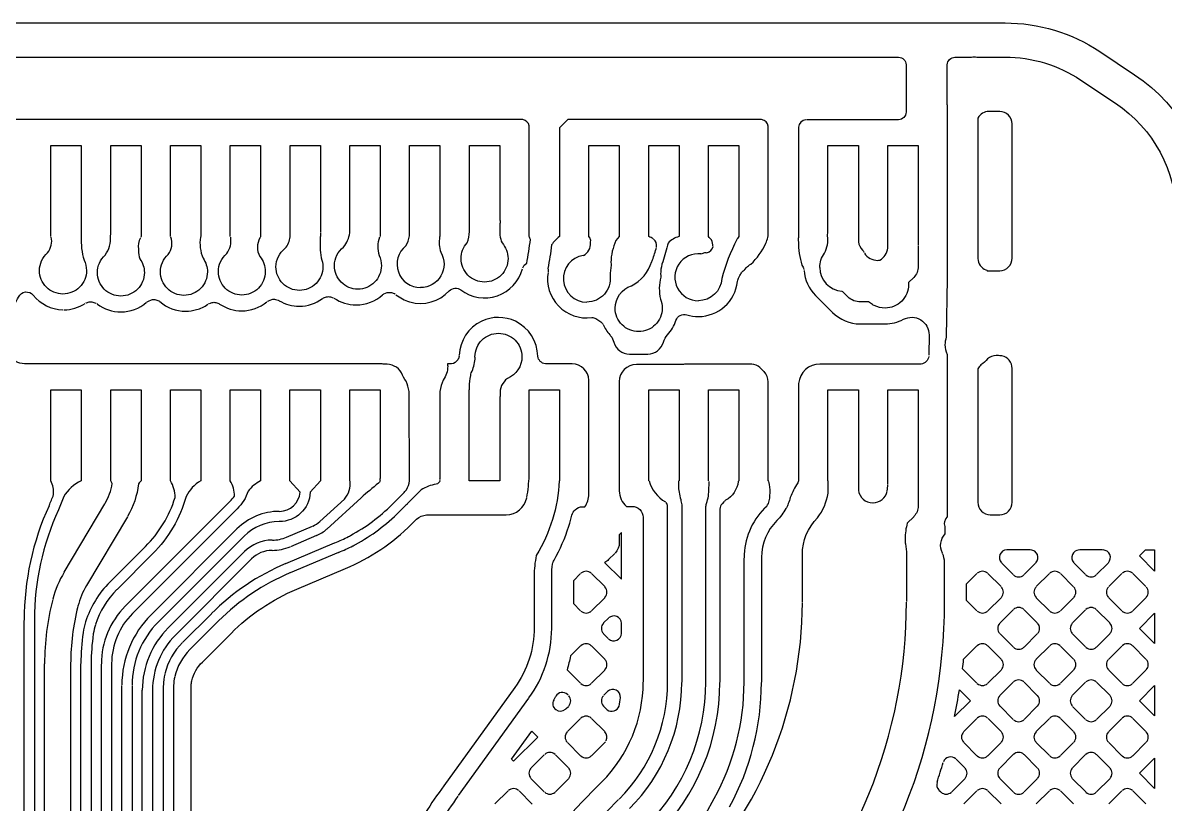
# Model space of a CAD drawing. Extents: x -344 to 154, y 670 to 1023.
# Drawn here: x -244.24 to -237.55, y 966 to 970.57 of the extents above; entities that cross this region are included whole.
import ezdxf

# ---------------------------------------------------------------- set-up
doc = ezdxf.new("R2010")
doc.units = 0
doc.layers.add('gbr-dxf_layer0', color=7, linetype='Continuous')
doc.layers.add('gbr-outline-dxf_layer1', color=2, linetype='Continuous')

msp = doc.modelspace()

# ---------------------------------------------------------------- linework, layer by layer
at = {"layer": 'gbr-dxf_layer0'}
for p, q in [((-239.6927, 969.958), (-239.6927, 969.8528)), ((-241.2707, 969.3199), (-241.2707, 969.8528)), ((-241.0926, 969.8528), (-241.0926, 969.3199)), ((-239.6926, 969.8528), (-239.6926, 969.3199)), ((-238.8208, 969.3199), (-238.8208, 969.8528)), ((-238.6428, 969.8528), (-238.6428, 969.3199)), ((-243.5426, 969.3199), (-243.5442, 969.318)), ((-242.4927, 969.3436), (-242.4927, 969.3204)), ((-240.5707, 969.3198), (-240.5707, 969.3201)), ((-238.993, 969.3198), (-238.993, 969.2712)), ((-238.8207, 969.0767), (-238.8207, 969.3199)), ((-238.6429, 969.3199), (-238.6429, 969.1908)), ((-238.4423, 967.7656), (-238.4423, 968.5476)), ((-241.6208, 967.8898), (-241.6208, 968.4227)), ((-241.6206, 968.4227), (-241.6206, 968.4371)), ((-240.9207, 967.8898), (-240.9207, 968.4227)), ((-240.7428, 968.4692), (-240.7428, 968.4227)), ((-240.7426, 968.4227), (-240.7426, 967.8898)), ((-239.8707, 967.8901), (-239.8707, 968.4227)), ((-239.8705, 968.4227), (-239.8705, 968.4672)), ((-239.6926, 968.4227), (-239.6926, 967.8904)), ((-238.8209, 967.8898), (-238.8209, 968.4227)), ((-238.6428, 968.4227), (-238.6428, 967.8898)), ((-239.8677, 967.8872), (-239.8707, 967.8899)), ((-239.1707, 967.8702), (-239.1707, 967.8898)), ((-238.643, 967.8898), (-238.643, 967.7666)), ((-243.9927, 967.3549), (-243.7545, 967.7555)), ((-243.6357, 967.1546), (-243.0225, 967.7678)), ((-240.1277, 967.7677), (-240.1401, 967.7554)), ((-242.9802, 967.7254), (-243.5933, 967.1122)), ((-240.4599, 966.7122), (-240.4599, 967.7354)), ((-240.3769, 967.7374), (-240.3769, 966.7108)), ((-240.1534, 967.7235), (-240.1534, 966.7105)), ((-243.6229, 967.6787), (-243.8617, 967.277)), ((-242.6909, 967.5593), (-242.5383, 967.624)), ((-243.4843, 967.1049), (-242.9813, 967.6078)), ((-242.939, 967.5654), (-243.4419, 967.0625)), ((-242.515, 967.5688), (-242.6684, 967.5038)), ((-240.7298, 967.3129), (-240.7298, 967.5862)), ((-243.7259, 967.2961), (-243.5176, 967.5043)), ((-242.6947, 967.4052), (-242.4094, 967.5256)), ((-238.3374, 967.4852), (-238.4713, 967.4852)), ((-237.9133, 967.4852), (-238.0468, 967.4852)), ((-243.4752, 967.4619), (-243.6835, 967.2537)), ((-243.3839, 967.0284), (-242.9377, 967.4746)), ((-242.3874, 967.4698), (-242.67, 967.3505)), ((-240.012, 966.7125), (-240.012, 967.4362)), ((-239.9104, 967.4385), (-239.9104, 966.7103)), ((-237.6084, 967.3607), (-237.6971, 967.4494)), ((-240.8286, 967.4116), (-240.7298, 967.3129)), ((-238.5032, 967.407), (-238.4365, 967.3404)), ((-238.3719, 967.3404), (-238.3052, 967.4071)), ((-238.079, 967.4071), (-238.0121, 967.3402)), ((-237.9477, 967.3403), (-237.881, 967.407)), ((-240.8282, 967.2697), (-240.905, 967.3465)), ((-238.5073, 967.2696), (-238.5842, 967.3465)), ((-238.2245, 967.3463), (-238.3011, 967.2696)), ((-238.083, 967.2695), (-238.1596, 967.3462)), ((-237.8002, 967.3463), (-237.8769, 967.2697)), ((-237.659, 967.2698), (-237.7355, 967.3463)), ((-241.0113, 967.1701), (-240.9696, 967.1284)), ((-240.9049, 967.1284), (-240.8282, 967.2051)), ((-238.7115, 967.1912), (-238.6486, 967.1283)), ((-238.584, 967.1283), (-238.5073, 967.205)), ((-238.3011, 967.205), (-238.2245, 967.1284)), ((-238.1598, 967.1283), (-238.083, 967.205)), ((-237.8769, 967.2049), (-237.8, 967.1281)), ((-237.7357, 967.1282), (-237.6589, 967.205)), ((-243.2991, 966.9436), (-243.1312, 967.1114)), ((-240.8063, 967.0855), (-240.8342, 967.0576)), ((-238.4365, 967.1343), (-238.5132, 967.0575)), ((-238.2951, 967.0574), (-238.3721, 967.1344)), ((-238.0123, 967.1342), (-238.089, 967.0575)), ((-237.8711, 967.0577), (-237.9476, 967.1342)), ((-237.6971, 967.0252), (-237.6084, 967.114)), ((-237.6084, 967.114), (-237.6084, 966.9365)), ((-244.1674, 967.0733), (-244.1674, 954.9407)), ((-243.0888, 967.0691), (-243.2567, 966.9012)), ((-240.7298, 966.9969), (-240.7298, 967.0542)), ((-237.6084, 966.9365), (-237.6971, 967.0252)), ((-240.8342, 966.993), (-240.8069, 966.9658)), ((-238.5132, 966.9928), (-238.4366, 966.9163)), ((-238.3719, 966.9162), (-238.2952, 966.9929)), ((-238.089, 966.9928), (-238.0125, 966.9164)), ((-237.9477, 966.9162), (-237.871, 966.9929)), ((-240.8281, 966.8454), (-240.905, 966.9223)), ((-238.5073, 966.8454), (-238.5841, 966.9222)), ((-238.2245, 966.9221), (-238.3011, 966.8454)), ((-238.0829, 966.8452), (-238.1597, 966.922)), ((-237.8002, 966.9221), (-237.8769, 966.8455)), ((-237.6589, 966.8455), (-237.7356, 966.9222)), ((-244.1075, 954.9406), (-244.1075, 966.8184)), ((-243.8952, 954.9418), (-243.8952, 966.8179)), ((-243.8352, 966.8163), (-243.8352, 954.9406)), ((-243.7753, 954.9419), (-243.7753, 966.8159)), ((-243.7153, 966.8177), (-243.7153, 954.9407)), ((-241.0486, 966.7832), (-240.9695, 966.704)), ((-240.9048, 966.704), (-240.8281, 966.7808)), ((-238.7342, 966.7898), (-238.6486, 966.7042)), ((-238.5839, 966.7042), (-238.5073, 966.7808)), ((-238.301, 966.7807), (-238.2246, 966.7043)), ((-238.1598, 966.7041), (-238.083, 966.7809)), ((-237.8768, 966.7806), (-237.8001, 966.704)), ((-237.7357, 966.7041), (-237.6589, 966.7808)), ((-243.3521, 966.6897), (-243.3521, 954.0405)), ((-243.249, 954.0405), (-243.249, 966.6909)), ((-238.4365, 966.7101), (-238.5132, 966.6333)), ((-238.295, 966.6331), (-238.3722, 966.7103)), ((-238.0123, 966.71), (-238.089, 966.6334)), ((-237.871, 966.6333), (-237.9478, 966.7101)), ((-237.6972, 966.601), (-237.6084, 966.6898)), ((-237.6084, 966.6898), (-237.6084, 966.5122)), ((-243.5355, 956.4745), (-243.5355, 966.6625)), ((-243.4755, 966.6613), (-243.4755, 956.4728)), ((-241.6838, 966.0469), (-241.2724, 966.6167)), ((-241.0405, 966.6335), (-241.0435, 966.6365)), ((-238.5135, 966.5691), (-238.4363, 966.4918)), ((-238.3719, 966.492), (-238.2951, 966.5688)), ((-238.0888, 966.5684), (-238.0124, 966.492)), ((-237.9477, 966.492), (-237.871, 966.5687)), ((-237.6084, 966.5122), (-237.6972, 966.601)), ((-240.9696, 966.4978), (-241.0462, 966.4211)), ((-240.8279, 966.4209), (-240.9046, 966.4976)), ((-238.6486, 966.4979), (-238.7254, 966.4211)), ((-238.5072, 966.4213), (-238.5837, 966.4978)), ((-238.2244, 966.4979), (-238.3012, 966.4212)), ((-238.0828, 966.4209), (-238.1598, 966.4979)), ((-237.8002, 966.4979), (-237.8769, 966.4213)), ((-237.6588, 966.4211), (-237.7357, 966.498)), ((-241.0463, 966.3567), (-240.9695, 966.2798)), ((-240.9049, 966.2798), (-240.8236, 966.3611)), ((-238.7255, 966.3566), (-238.6487, 966.2798)), ((-238.5841, 966.2798), (-238.5072, 966.3567)), ((-238.3013, 966.3569), (-238.2243, 966.2799)), ((-238.1598, 966.2799), (-238.083, 966.3567)), ((-237.8767, 966.3563), (-237.8002, 966.2798)), ((-237.7355, 966.2798), (-237.6588, 966.3565)), ((-241.1816, 966.2857), (-241.2584, 966.209)), ((-241.0401, 966.2089), (-241.1168, 966.2856)), ((-238.4365, 966.2859), (-238.5133, 966.209)), ((-238.2952, 966.2093), (-238.3718, 966.2859)), ((-238.0123, 966.2859), (-238.089, 966.2092)), ((-237.8708, 966.2089), (-237.9479, 966.286)), ((-238.7194, 966.2089), (-238.7696, 966.2592)), ((-237.6971, 966.1767), (-237.6084, 966.2654)), ((-237.6084, 966.2654), (-237.6084, 966.088)), ((-237.6084, 966.088), (-237.6971, 966.1767)), ((-241.2584, 966.1444), (-241.1817, 966.0678)), ((-241.117, 966.0677), (-241.0402, 966.1445)), ((-240.8516, 966.12), (-240.9176, 966.0534)), ((-238.7962, 966.0677), (-238.7194, 966.1445)), ((-238.5135, 966.1446), (-238.4365, 966.0676)), ((-238.372, 966.0677), (-238.2952, 966.1446)), ((-238.089, 966.1446), (-238.0119, 966.0675)), ((-237.9476, 966.0677), (-237.8709, 966.1444)), ((-241.3937, 966.0736), (-241.4706, 965.9968)), ((-241.2521, 965.9967), (-241.329, 966.0736)), ((-240.8166, 965.9527), (-240.7466, 966.0229)), ((-240.2352, 965.9399), (-240.1869, 966.0281)), ((-238.8709, 966.0778), (-238.8609, 966.0678)), ((-238.6487, 966.0736), (-238.7255, 965.9969)), ((-238.5073, 965.9968), (-238.5839, 966.0735)), ((-238.2245, 966.0737), (-238.3012, 965.997)), ((-238.0829, 965.9969), (-238.1595, 966.0736)), ((-237.8001, 966.0736), (-237.8768, 965.997)), ((-237.6588, 965.9969), (-237.7358, 966.0739))]:
    msp.add_line(p, q, dxfattribs=at)
for points in [[(-241.2706, 969.8528), (-241.2706, 969.9678, 0.318371), (-241.3081, 970.0049), (-246.8113, 970.0049, -0.359758), (-246.8563, 970.0504), (-246.8534, 970.3267, -0.353965), (-246.8085, 970.3712), (-239.1075, 970.3712, -0.35684), (-239.0625, 970.3262), (-239.0625, 970.0484, -0.35684), (-239.1075, 970.0034), (-239.6468, 970.0034)], [(-238.8207, 969.8528), (-238.8207, 970.0881, -0.051357), (-238.8228, 970.0981), (-238.8228, 970.3262, -0.35684), (-238.7778, 970.3712), (-238.6797, 970.3712, -0.028344), (-238.6642, 970.372, -0.028348), (-238.6488, 970.3712), (-238.4839, 970.3712, -0.148015), (-238.0404, 970.2368), (-237.8375, 970.1017, -0.25066), (-237.4814, 969.4364), (-237.4814, 969.2503, -0.06174), (-237.4772, 969.2167, -0.061726), (-237.4814, 969.1832), (-237.4814, 968.9151, -0.081363), (-237.4742, 968.8713, -0.08135), (-237.4814, 968.8274), (-237.4814, 968.5795, -0.061362), (-237.4773, 968.5461, -0.061355), (-237.4814, 968.5128), (-237.4814, 967.6398, -0.046734), (-237.4844, 967.6214)], [(-238.4423, 969.1957), (-238.4423, 969.9799, 0.399268), (-238.5151, 970.0532), (-238.5777, 970.0532, 0.273176), (-238.6429, 970.0136), (-238.6429, 969.8528)], [(-239.8705, 969.8528), (-239.8705, 969.9657, 0.341341), (-239.9097, 970.0049), (-241.044, 970.0049), (-241.0928, 969.9561), (-241.0928, 969.8528)], [(-243.7985, 969.1088, -0.213285), (-243.7527, 969.2112, 0.178313), (-243.7215, 969.3236, -0.07911), (-243.7208, 969.3322), (-243.7208, 969.8527), (-243.5427, 969.8527), (-243.5427, 969.3203)], [(-242.4107, 969.1495, -0.233202), (-242.3569, 969.2585, 0.133895), (-242.3208, 969.3413), (-242.3208, 969.8527), (-242.1427, 969.8527), (-242.1427, 969.3198)], [(-241.9929, 969.2654, 0.09068), (-241.9708, 969.3241), (-241.9708, 969.8527), (-241.7927, 969.8527), (-241.7927, 969.3197), (-241.7945, 969.3176, 0.123557), (-241.7876, 969.2278, -0.578827), (-241.9064, 969.021)], [(-241.6207, 969.3503), (-241.6207, 969.8528), (-241.4426, 969.8528), (-241.4426, 969.4171, -0.162994), (-241.4408, 969.3998, 0.01279), (-241.4426, 969.3906), (-241.4426, 969.3276, 0.063349), (-241.4289, 969.2824, -0.183621), (-241.3942, 969.1911, -0.414225), (-241.5317, 969.0536, -0.414225), (-241.6692, 969.1911)], [(-240.9531, 969.2095, 0.313708), (-240.9109, 969.2837, -0.11458), (-240.9092, 969.296, 0.053757), (-240.9129, 969.3106), (-240.9207, 969.3196), (-240.9207, 969.8527), (-240.7427, 969.8527), (-240.7427, 969.3197), (-240.7627, 969.2966, 0.096629), (-240.792, 969.1684, -0.152385), (-240.7902, 969.1521, 0.045983), (-240.7965, 969.0897, -0.449334), (-240.933, 968.936)], [(-240.7933, 968.7387, -0.104514), (-240.7745, 968.7009, 0.317031), (-240.6831, 968.6308), (-240.5762, 968.6308, 0.322502), (-240.4838, 968.7022, -0.120232), (-240.4604, 968.7445, 0.107609), (-240.4108, 968.8288, -0.408277), (-240.3473, 968.8616, 0.074717), (-240.2798, 968.8517, 0.382599), (-240.051, 969.0567, -0.071234), (-240.0417, 969.0835, 0.019235), (-240.0309, 969.1022, -0.057157), (-240.0166, 969.12, 0.015447), (-240.0082, 969.1273), (-239.9985, 969.1385, -0.08115), (-239.9723, 969.1574, 0.089423), (-239.8844, 969.2804, -0.019088), (-239.8723, 969.3144, 0.012302), (-239.8706, 969.3552), (-239.8706, 969.8528)], [(-240.2646, 969.2183, 0.069934), (-240.2525, 969.2231, -0.21714), (-240.2298, 969.2251, 0.30007), (-240.1938, 969.2609, -0.099942), (-240.1954, 969.2716, 0.227964), (-240.2105, 969.3079, -0.075934), (-240.2159, 969.3141), (-240.2206, 969.3196), (-240.2206, 969.8528), (-240.0426, 969.8528), (-240.0426, 969.3198), (-240.0514, 969.3095, -0.065164), (-240.0539, 969.3029, 0.055498), (-240.1424, 969.0742, -0.398576), (-240.2797, 968.9441)], [(-239.5692, 969.1382, -0.165642), (-239.5406, 969.2221, 0.147516), (-239.5228, 969.3246, -0.13546), (-239.5207, 969.3391), (-239.5207, 969.8527), (-239.3426, 969.8527), (-239.3426, 969.3198)], [(-243.8926, 969.3199), (-243.8934, 969.319, 0.083206), (-243.8768, 969.182, -0.115507), (-243.8625, 969.121, -0.414225), (-244, 968.9835, -0.414225), (-244.1375, 969.121)], [(-244.1375, 969.121, -0.218452), (-244.0897, 969.2252, 0.220083), (-244.0685, 969.3171)], [(-243.5462, 969.313, 0.152092), (-243.5588, 969.2456, -0.064481), (-243.5582, 969.2386, 0.112207), (-243.5496, 969.1895, -0.158158), (-243.5235, 969.1088, -0.414225), (-243.661, 968.9713, -0.414225), (-243.7985, 969.1088)], [(-243.1926, 969.3198), (-243.1953, 969.3167, 0.140075), (-243.1797, 969.1926, -0.155865), (-243.1542, 969.1129, -0.414225), (-243.2917, 968.9754, -0.414225), (-243.4292, 969.1129)], [(-243.4292, 969.1129, -0.211724), (-243.3841, 969.2148, 0.254007), (-243.3687, 969.3172)], [(-242.8441, 969.3181, -0.060316), (-242.8467, 969.3121, 0.266093), (-242.8477, 969.2035, -0.177013), (-242.8153, 969.1149, -0.414225), (-242.9528, 968.9774, -0.414225), (-243.0903, 969.1149)], [(-243.0903, 969.1149, -0.220892), (-243.0415, 969.2199, 0.201266), (-243.0177, 969.3161)], [(-242.4925, 969.3199), (-242.4943, 969.3178, 0.045425), (-242.4886, 969.1952, -0.099169), (-242.478, 969.1423, -0.414225), (-242.6155, 969.0048, -0.414225), (-242.753, 969.1423)], [(-242.753, 969.1423, -0.233401), (-242.6992, 969.2514, 0.168242), (-242.67, 969.3189)], [(-242.1474, 969.3161, 0.14723), (-242.1496, 969.2097, -0.113895), (-242.1357, 969.1495, -0.414225), (-242.2732, 969.012, -0.414225), (-242.4107, 969.1495)], [(-241.6692, 969.1911, -0.18662), (-241.6334, 969.2836, 0.096181), (-241.6207, 969.349)], [(-241.3082, 969.1362, -0.184491), (-241.2849, 969.1634, 0.015528), (-241.2629, 969.3026, 0.026338), (-241.2704, 969.3199)], [(-241.0931, 969.3199, 0.078876), (-241.139, 969.2706, -0.014463), (-241.1612, 969.1338)], [(-240.3927, 969.3198), (-240.3936, 969.3198, 0.133415), (-240.457, 969.282, -0.011783), (-240.4597, 969.2697)], [(-239.6939, 969.3199, -0.005543), (-239.6952, 969.2979, -0.070971), (-239.6942, 969.291, 0.074932), (-239.6733, 969.1525, -0.138437), (-239.6615, 969.1279)], [(-239.3427, 969.3198), (-239.3427, 969.2897, 0.151301), (-239.3179, 969.2398, -0.139418), (-239.3109, 969.2265)], [(-239.2288, 969.1806, 0.032488), (-239.2165, 969.1814, 0.234432), (-239.1713, 969.2527, 0.011399), (-239.1708, 969.2621), (-239.1708, 969.3198)], [(-240.46, 969.2686, -0.021251), (-240.493, 969.1574, 0.051437), (-240.5012, 969.1004, -0.165757), (-240.4997, 969.0828, 0.11352), (-240.5023, 968.9534, -0.098682), (-240.4918, 968.9007, -0.414225), (-240.6293, 968.7632, -0.414225), (-240.7668, 968.9007)], [(-240.7668, 968.9007, -0.324925), (-240.6718, 969.0315, 0.203283), (-240.553, 969.1734, -0.105741), (-240.5475, 969.1834, 0.014636), (-240.5251, 969.2564)], [(-238.9929, 969.2676, -0.005156), (-238.993, 969.2601), (-238.993, 969.1455, -0.205244), (-239.019, 969.0804), (-239.0494, 969.05, -0.020802), (-239.049, 969.0387, -0.414225), (-239.1865, 968.9012, -0.120601), (-239.25, 968.9167, -0.119158), (-239.2606, 968.9217, 0.038988), (-239.283, 968.9371), (-239.3298, 968.9371, -0.204725), (-239.4039, 968.9668), (-239.4376, 969.0005)], [(-238.6429, 969.1908, 0.294252), (-238.5958, 969.1246, -0.096267), (-238.5878, 969.1195), (-238.5153, 969.1195, 0.406334), (-238.4423, 969.1944)], [(-241.9693, 968.9373, 0.281392), (-241.7382, 969.0016, -0.384483), (-241.6701, 969.0074, 0.53158), (-241.3094, 969.1314)], [(-241.1601, 969.1101, 0.501168), (-240.9037, 968.8453, -0.12738), (-240.8792, 968.8394), (-240.8505, 968.8202, -0.08412), (-240.8395, 968.8075)], [(-241.1612, 969.1338, -0.048874), (-241.1593, 969.1243), (-241.1593, 969.1141)], [(-239.661, 969.1217, 0.180319), (-239.5942, 968.9756), (-239.4946, 968.8761, 0.198845), (-239.3321, 968.8085), (-239.1865, 968.8085, 0.122441), (-239.0789, 968.8354, -0.571004), (-238.929, 968.7435), (-238.931, 968.6251)], [(-238.8208, 968.4227), (-238.8208, 968.6282, -0.110131), (-238.8338, 968.6866, -0.083783), (-238.8262, 968.7317), (-238.8209, 969.0752)], [(-241.9707, 967.8899), (-241.9707, 968.1357, -0.078316), (-241.9739, 968.1632), (-241.9739, 968.4133, 0.067273), (-241.9908, 968.4724, -0.103209), (-242.0171, 968.522, 0.288775), (-242.1174, 968.5725, -0.131568), (-242.1314, 968.5749), (-244.2261, 968.5749, -0.565225), (-244.3163, 968.7247, 0.014646), (-244.3099, 968.7364, 0.120233), (-244.2843, 968.8416, 0.040286), (-244.2873, 968.8784, -0.05176), (-244.2864, 968.9112, -0.047953), (-244.2834, 968.9203, 0.0193), (-244.2601, 968.966, -0.556737), (-244.174, 968.9767, 0.219527), (-244.0016, 968.8909)], [(-242.7384, 968.9471), (-242.7339, 968.9444, 0.134609), (-242.6165, 968.9122, 0.159643), (-242.4804, 968.9569)], [(-242.4778, 968.9587, -0.021472), (-242.4741, 968.9606), (-242.4565, 968.9668, -0.113398), (-242.434, 968.967), (-242.4175, 968.9617)], [(-242.1272, 968.9802, -0.037793), (-242.1208, 968.9842), (-242.1027, 968.9914, -0.132623), (-242.0765, 968.9917), (-242.0601, 968.9857)], [(-243.8661, 968.9304, -0.020277), (-243.8625, 968.9321), (-243.8472, 968.9368, -0.110287), (-243.8253, 968.9364), (-243.8077, 968.9302)], [(-243.8027, 968.9275), (-243.7986, 968.9244, 0.161729), (-243.661, 968.8787, 0.180717), (-243.5101, 968.9351)], [(-243.5064, 968.9383, -0.038005), (-243.4999, 968.9423), (-243.4826, 968.9491, -0.136107), (-243.4558, 968.9492), (-243.4386, 968.9426, -0.034669), (-243.4327, 968.9391)], [(-243.4324, 968.9389, 0.180316), (-243.2817, 968.8827, 0.070147), (-243.2182, 968.8919, 0.080728), (-243.1514, 968.9231)], [(-243.143, 968.9282), (-243.1268, 968.9336, -0.110226), (-243.1049, 968.9336), (-243.0881, 968.928)], [(-243.0849, 968.9264), (-243.0826, 968.9249, 0.150982), (-242.9528, 968.8848)], [(-242.8023, 968.9407, -0.03416), (-242.7964, 968.9442), (-242.7776, 968.9514, -0.114175), (-242.7549, 968.9523), (-242.7406, 968.9481)], [(-240.9206, 968.4227), (-240.9206, 968.4789, 0.395458), (-241.0181, 968.5749), (-241.1752, 968.5749, -0.350772), (-241.22, 968.6188, 0.285542), (-241.3506, 968.8238, 0.225943), (-241.5484, 968.8243, 0.280845), (-241.68, 968.6242)], [(-240.838, 968.8045, 0.078807), (-240.7981, 968.7446, -0.017545), (-240.7936, 968.7392)], [(-241.6206, 968.4393, -0.063243), (-241.6121, 968.5061, -0.154697), (-241.6095, 968.5225, 0.091519), (-241.5869, 968.6022, -0.025837), (-241.5876, 968.6163, -0.414225), (-241.4501, 968.7538, -0.414225), (-241.3126, 968.6163, -0.303794), (-241.3977, 968.4892, 0.264853), (-241.4403, 968.3933, -0.134782), (-241.4427, 968.379), (-241.4427, 967.8898), (-241.6208, 967.8898)], [(-238.4423, 968.5481, 0.355104), (-238.5019, 968.6216, -0.119521), (-238.5149, 968.6213, 0.042302), (-238.5287, 968.6231), (-238.5368, 968.6231, 0.167711), (-238.5872, 968.603, -0.093319), (-238.625, 968.569, 0.087217), (-238.643, 968.5451), (-238.643, 968.4227)], [(-241.6803, 968.619, -0.054937), (-241.683, 968.6084, 0.007557), (-241.6878, 968.5987, -0.234764), (-241.7257, 968.5749), (-241.7483, 968.5749, -0.026966), (-241.7475, 968.5602, -0.157904), (-241.7736, 968.4796, 0.074865), (-241.7926, 968.4134), (-241.7926, 967.9007)], [(-239.8965, 968.5301), (-239.9196, 968.5531, 0.179129), (-239.9676, 968.5733), (-240.3602, 968.5733, -0.10263), (-240.3721, 968.5708), (-240.6416, 968.5708)], [(-239.5682, 968.5733, 0.388736), (-239.6927, 968.4593), (-239.6927, 968.4227)], [(-238.931, 968.6183, -0.35684), (-238.976, 968.5733), (-239.5679, 968.5733)], [(-241.2846, 967.7918, 0.042885), (-241.2707, 967.9202), (-241.2707, 968.4227), (-241.0927, 968.4227), (-241.0927, 967.8898)], [(-244.0812, 967.7446, 0.022597), (-244.0553, 967.8086, 0.12907), (-244.0707, 967.8898)], [(-243.8934, 967.8898, 0.147077), (-243.996, 967.7967, -0.024913), (-244.0263, 967.7204)], [(-243.7539, 967.7565, 0.095667), (-243.7119, 967.8734, 0.022891), (-243.7205, 967.8898)], [(-243.5431, 967.8898, 0.026995), (-243.5583, 967.8724, -0.106906), (-243.6222, 967.6798)], [(-243.5174, 967.5046, 0.121175), (-243.3437, 967.7918, 0.142791), (-243.3706, 967.8899)], [(-243.1932, 967.8899, 0.135311), (-243.2796, 967.7972, -0.12923), (-243.475, 967.4622)], [(-243.0225, 967.7678, 0.050053), (-242.9963, 967.7999, 0.146543), (-243.0206, 967.8898)], [(-242.8434, 967.8898, 0.10521), (-242.9157, 967.8292, -0.115583), (-242.9801, 967.7254)], [(-242.4926, 967.8898), (-242.552, 967.8223, -0.398395), (-242.7334, 967.6505)], [(-242.7323, 967.7105, 0.389539), (-242.6121, 967.8229), (-242.6709, 967.8898)], [(-242.4965, 967.6506), (-242.352, 967.7829, 0.213011), (-242.3187, 967.888)], [(-242.1427, 967.8898), (-242.1432, 967.8898, -0.156219), (-242.1524, 967.8759, 0.007953), (-242.2545, 967.7908), (-242.4557, 967.6067)], [(-242.0731, 967.7505), (-242.0071, 967.8165, -0.023164), (-241.9884, 967.8374, 0.098226), (-241.9703, 967.8899)], [(-241.7926, 967.8899), (-241.7933, 967.8899, -0.291038), (-241.815, 967.8699, 0.094806), (-241.9026, 967.8362), (-241.9829, 967.7559)], [(-241.0939, 967.8898, -0.124692), (-241.2285, 967.452, 0.053062), (-241.2414, 967.332), (-241.2414, 967.0303)], [(-241.038, 967.6244, 0.016324), (-241.0198, 967.6893, -0.145421), (-241.0016, 967.7205, -0.190665), (-240.9581, 967.7377), (-240.9451, 967.7377, 0.158508), (-240.9206, 967.811), (-240.9206, 967.8898)], [(-240.7428, 967.8898), (-240.7428, 967.8312, 0.212189), (-240.6999, 967.7392), (-240.6681, 967.7392, -0.422485), (-240.6028, 967.6757), (-240.6028, 966.7126)], [(-240.2364, 966.713), (-240.2364, 967.7235, -0.043357), (-240.2345, 967.7455, -0.11098), (-240.2327, 967.7574, 0.10686), (-240.219, 967.8449, -0.135663), (-240.2159, 967.8593, 0.032048), (-240.217, 967.8862)], [(-240.0425, 967.8898), (-240.0463, 967.8861, -0.241105), (-240.1207, 967.7754, -0.020161), (-240.1276, 967.7678)], [(-239.6924, 967.8899), (-239.6936, 967.8889, -0.11859), (-239.6979, 967.8768, 0.053043), (-239.7416, 967.7917, -0.030429), (-239.7535, 967.7567, 0.008296), (-239.7574, 967.7425, -0.165586), (-239.7672, 967.7277, -0.073186), (-239.8201, 967.6566)], [(-239.6709, 967.1789), (-239.6709, 967.458, -0.198515), (-239.582, 967.6732, 0.133111), (-239.5205, 967.8181), (-239.5205, 967.8898)], [(-239.3427, 967.8898), (-239.3427, 967.8347, 0.376928), (-239.258, 967.7603)], [(-238.9929, 967.8898), (-238.9929, 967.7423, -0.196644), (-239.0184, 967.68)], [(-238.8352, 967.6214, -0.319661), (-238.8208, 967.6778), (-238.8208, 967.8898)], [(-240.3965, 967.8648, 0.077712), (-240.3829, 967.7804, -0.085172), (-240.3817, 967.7721, -0.063907), (-240.377, 967.7399)], [(-239.892, 967.7284, 0.044916), (-239.8686, 967.7563, 0.07037), (-239.8598, 967.8186)], [(-243.2493, 966.6914, -0.059518), (-243.246, 966.7186, -0.136752), (-243.184, 966.8284), (-243.0161, 966.9962, -0.096879), (-242.6315, 967.2551), (-242.3463, 967.3755, 0.096881), (-241.9587, 967.6361), (-241.9293, 967.6653, -0.161855), (-241.8709, 967.6894), (-241.405, 967.6894, 0.352255), (-241.2849, 967.7901)], [(-241.9831, 967.7555, -0.121232), (-241.9925, 967.7463), (-242.0307, 967.7081)], [(-238.6429, 967.7644, 0.403328), (-238.5707, 967.6894), (-238.5153, 967.6894, 0.406334), (-238.4423, 967.7644)], [(-241.1383, 967.3323, -0.037639), (-241.133, 967.4023, -0.096046), (-241.1249, 967.425, 0.052294), (-241.0385, 967.623)], [(-239.019, 967.6794), (-239.0565, 967.6419, 0.067631), (-239.0689, 967.5501)], [(-238.8512, 967.4663, -0.302702), (-238.835, 967.5783), (-238.835, 967.6214)], [(-240.7298, 967.5862), (-240.7428, 967.5732), (-240.7428, 967.5276, -0.191558), (-240.767, 967.4666)], [(-239.0689, 967.5491, 0.021471), (-239.0676, 967.5197, -0.050993), (-239.0613, 967.458), (-239.0613, 967.1828)], [(-242.8953, 967.4322), (-243.3415, 966.986, 0.198823), (-243.4755, 966.6625)], [(-240.7688, 967.4648), (-240.8051, 967.4284, -0.08171), (-240.8286, 967.4116)], [(-240.3496, 953.8642, -0.003037), (-240.3521, 953.9158, -0.38959), (-240.2632, 954.0217, 0.37676), (-240.0628, 954.2498, 0.380592), (-240.2663, 954.4784, -0.380306), (-240.3564, 954.5797), (-240.3564, 960.3146, -0.049923), (-240.3545, 960.3244, -0.063076), (-240.3565, 960.3401), (-240.3565, 963.4379, -0.197766), (-239.7316, 964.956, 0.19336), (-238.8385, 967.1781), (-238.8385, 967.4095)], [(-241.2715, 966.6179, 0.155756), (-241.1381, 967.0248, -0.028709), (-241.1383, 967.032), (-241.1383, 967.3323)], [(-243.913, 967.1528, 0.062695), (-243.9551, 966.8184), (-243.9551, 954.9426)], [(-244.2238, 954.7084, -0.00761), (-244.2274, 954.9407), (-244.2274, 967.072)], [(-241.2411, 967.0303, -0.157735), (-241.3549, 966.6782), (-241.7702, 966.1034, 0.013545), (-241.8794, 965.9442)], [(-240.9695, 966.9223), (-241.0279, 966.8639, -0.025113), (-241.0486, 966.7832)], [(-238.6486, 966.9222), (-238.7285, 966.8422, -0.003992), (-238.7342, 966.7898)], [(-243.6519, 954.7159, -0.00796), (-243.6554, 954.9406), (-243.6554, 966.6917)], [(-243.5955, 966.6896), (-243.5955, 954.9406, 0.007915), (-243.592, 954.7191)], [(-241.5684, 949.1039, 0.030948), (-241.8309, 949.5322, -0.17033), (-243.4121, 954.0405), (-243.4121, 966.6909)], [(-241.1157, 966.6266, -0.005287), (-241.1242, 966.6117, -0.033841), (-241.1269, 966.6057)], [(-240.8343, 966.5688), (-240.8139, 966.5484, 0.501447), (-240.7442, 966.5698, 0.017874), (-240.7359, 966.6189, 0.686599), (-240.8112, 966.6562), (-240.8341, 966.6332)], [(-241.1269, 966.6057, 0.846635), (-241.0578, 966.552, -0.03228), (-241.0529, 966.556), (-241.0403, 966.5686)], [(-240.8205, 966.3665, -0.071566), (-240.8198, 966.3685, 0.314295), (-240.8267, 966.4192)]]:
    msp.add_lwpolyline(points, format="xyb", dxfattribs=at)
for points in [[(-244.0708, 969.3202), (-244.0708, 969.8528), (-243.8927, 969.8528), (-243.8927, 969.3204)], [(-243.3709, 969.3198), (-243.3708, 969.3202), (-243.3708, 969.8527), (-243.1928, 969.8527), (-243.1928, 969.3202)], [(-243.0209, 969.3198), (-243.0207, 969.3204), (-243.0207, 969.8528), (-242.8427, 969.8528), (-242.8427, 969.3201)], [(-242.6707, 969.3202), (-242.6707, 969.8528), (-242.4927, 969.8528), (-242.4927, 969.3479)], [(-240.5707, 969.3203), (-240.5707, 969.8527), (-240.3927, 969.8527), (-240.3927, 969.3207)], [(-239.1709, 969.3198), (-239.1709, 969.8527), (-238.9929, 969.8527), (-238.9929, 969.3198)], [(-244.0708, 967.8898), (-244.0708, 968.4227), (-243.8928, 968.4227), (-243.8928, 967.8898)], [(-243.7208, 967.8898), (-243.7208, 968.4227), (-243.5427, 968.4227), (-243.5427, 967.8898)], [(-243.3707, 967.8899), (-243.3707, 968.4228), (-243.1927, 968.4228), (-243.1927, 967.8899)], [(-243.0208, 967.8898), (-243.0208, 968.4227), (-242.8427, 968.4227), (-242.8427, 967.8898)], [(-242.6708, 967.8903), (-242.6708, 968.4227), (-242.4927, 968.4227), (-242.4927, 967.8901)], [(-242.3188, 967.8898), (-242.3207, 967.8898), (-242.3207, 968.4227), (-242.1427, 968.4227), (-242.1427, 967.9025)], [(-240.5706, 967.8899), (-240.5706, 968.4228), (-240.3926, 968.4228), (-240.3926, 967.8899)], [(-240.2208, 967.8898), (-240.2207, 967.8901), (-240.2207, 968.4227), (-240.0427, 968.4227), (-240.0427, 967.8903)], [(-239.5207, 967.8898), (-239.5207, 968.4227), (-239.3426, 968.4227), (-239.3426, 967.8898)], [(-239.1709, 967.8898), (-239.1709, 968.4227), (-238.9928, 968.4227), (-238.9928, 967.8898)], [(-237.6971, 967.4494), (-237.6614, 967.4852), (-237.6084, 967.4852), (-237.6084, 967.3607)], [(-240.9695, 967.3464), (-241.0113, 967.3047), (-241.0113, 967.1701)], [(-238.6487, 967.3465), (-238.7115, 967.2836), (-238.7115, 967.1912)], [(-238.7512, 966.6653), (-238.687, 966.6011), (-238.7794, 966.5087)]]:
    msp.add_lwpolyline(points, dxfattribs=at)
msp.add_lwpolyline([(-241.3736, 966.2596), (-241.255, 966.4238), (-241.22, 966.3888), (-241.3614, 966.2475)], close=True, dxfattribs=at)
for centre, radius, start, end in [((-239.6478, 969.9583), 0.0447, 92.33881, 177.66119), ((-240.6148, 969.1972), 0.1305, 57.3109, 69.92528), ((-240.5684, 969.269), 0.0444, 347.06392, 54.28091), ((-241.9064, 969.1585), 0.1375, 129.01136, 269.99996), ((-240.933, 969.0735), 0.1375, 98.39204, 270), ((-240.2797, 969.0816), 0.1375, 83.70041, 269.99896), ((-239.2288, 969.2756), 0.095, 214.10857, 269.41336), ((-239.4317, 969.1382), 0.1375, 179.99955, 266.87386), ((-242.2833, 969.1495), 0.2301, 235.54038, 269.95626), ((-242.2832, 969.1494), 0.2301, 269.99287, 312.30921), ((-242.0819, 968.9405), 0.0502, 56.7632, 62.73574), ((-241.9065, 969.1585), 0.2298, 231.26452, 253.5518), ((-243.9951, 969.121), 0.2301, 270.04231, 302.86284), ((-243.1226, 968.8823), 0.0503, 117.59897, 119.58252), ((-242.9527, 969.1149), 0.2302, 270.02988, 309.50559), ((-240.6428, 968.4708), 0.1, 90, 180), ((-239.9594, 968.4672), 0.0889, 1.33869, 43.85352), ((-242.1697, 967.8973), 0.0275, 348.9148, 11.0852), ((-241.8199, 967.8969), 0.0275, 352.08868, 7.91132), ((-240.3652, 967.9473), 0.2113, 195.78253, 239.36523), ((-240.1193, 967.8765), 0.2773, 177.23642, 182.00643), ((-240.0854, 967.8271), 0.2257, 358.31066, 14.7726), ((-239.2581, 967.8456), 0.0854, 270.67322, 348.77904), ((-239.3819, 967.8665), 0.2111, 350.40603, 359.99998), ((-240.5048, 967.7374), 0.0449, 359.97062, 35.2539), ((-240.1085, 967.7235), 0.0449, 134.90428, 180.02366), ((-242.6132, 967.0732), 1.6142, 155.45729, 180.00048), ((-242.6132, 967.0732), 1.5542, 155.42412, 179.95484), ((-242.7333, 967.3598), 0.3508, 90.00577, 134.94374), ((-242.8187, 968.4967), 1.0548, 298.4239, 314.96047), ((-242.8187, 968.4967), 1.1148, 298.47596, 314.96108), ((-239.6023, 967.4387), 0.4097, 134.9903, 180.03106), ((-242.7333, 967.3598), 0.2908, 90.23993, 134.93842), ((-242.5948, 967.759), 0.1463, 292.83352, 312.06118), ((-239.6023, 967.4387), 0.3081, 134.99004, 179.63445), ((-242.775, 967.7552), 0.2131, 270.3006, 292.98872), ((-242.5948, 967.759), 0.2062, 292.81741, 312.20944), ((-242.9694, 968.8535), 1.4412, 292.91414, 296.42204), ((-243.0642, 968.9625), 1.5814, 297.7474, 298.17759), ((-242.775, 967.3122), 0.2299, 89.99941, 135.05114), ((-242.775, 967.7552), 0.2731, 269.98695, 292.77766), ((-242.9694, 968.8535), 1.5011, 292.86201, 296.39134), ((-243.0639, 968.9627), 1.6414, 297.70281, 298.2038), ((-238.4727, 967.4403), 0.0445, 92.34136, 222.72765), ((-238.3357, 967.4402), 0.0445, 317.27382, 87.66131), ((-238.0485, 967.4402), 0.0445, 92.3393, 222.72693), ((-237.9115, 967.4402), 0.0445, 317.27382, 87.66131), ((-242.775, 967.3122), 0.1699, 90.3865, 135.05084), ((-238.9724, 967.4095), 0.1339, 0.61859, 24.18324), ((-243.4649, 967.0404), 0.6144, 149.24587, 165.28558), ((-242.1622, 966.1423), 1.3705, 112.92695, 134.98251), ((-240.9372, 967.3151), 0.0447, 47.2742, 132.7258), ((-238.6164, 967.3151), 0.0447, 47.2742, 132.7258), ((-238.1921, 967.315), 0.0447, 47.2742, 132.7258), ((-237.7679, 967.315), 0.0447, 47.34357, 132.72265), ((-243.3176, 966.887), 0.5779, 134.97877, 162.10127), ((-242.1622, 966.1423), 1.3106, 112.86706, 134.98216), ((-238.4042, 967.3717), 0.0447, 227.27638, 312.72362), ((-237.98, 967.3717), 0.0447, 227.27638, 312.72362), ((-243.4649, 967.0404), 0.462, 149.24593, 165.55738), ((-243.3176, 966.887), 0.518, 134.98178, 161.99611), ((-240.8595, 967.2374), 0.0447, 317.27638, 42.72362), ((-238.5386, 967.2373), 0.0447, 317.27638, 42.72362), ((-238.2698, 967.2373), 0.0447, 137.2742, 222.7258), ((-238.1144, 967.2373), 0.0447, 317.27638, 42.72362), ((-237.8456, 967.2373), 0.0447, 137.27735, 222.65643), ((-237.6902, 967.2373), 0.0447, 317.27885, 42.67859), ((-242.6057, 966.8183), 1.5019, 165.53185, 179.99645), ((-243.2988, 966.8176), 0.4765, 134.99489, 179.99458), ((-242.0504, 967.1789), 2.3795, 315.82882, 359.91173), ((-242.0504, 967.1789), 2.9891, 315.8289, 0.00082), ((-243.2988, 966.8176), 0.4165, 134.99449, 179.758), ((-243.0711, 966.6918), 0.5842, 135.03713, 179.79849), ((-240.9372, 967.1597), 0.0447, 227.27638, 312.72362), ((-240.7748, 967.0534), 0.045, 2.33904, 132.7258), ((-238.6163, 967.1596), 0.0447, 227.27638, 312.72362), ((-238.4042, 967.1029), 0.0447, 47.2742, 132.7258), ((-238.1921, 967.1596), 0.0447, 227.27638, 312.72362), ((-237.98, 967.1029), 0.0447, 47.34357, 132.72265), ((-237.768, 967.1596), 0.0447, 227.32041, 312.72215), ((-243.5009, 966.9485), 0.3846, 162.61267, 172.17952), ((-243.5009, 966.9485), 0.3246, 162.44893, 171.97528), ((-243.0711, 966.6918), 0.5243, 135.03877, 180.00431), ((-243.0178, 966.6625), 0.5176, 135.02626, 179.85615), ((-240.8028, 967.0253), 0.0447, 137.2742, 222.7258), ((-238.4819, 967.0252), 0.0447, 137.2742, 222.7258), ((-238.3265, 967.0252), 0.0447, 317.27638, 42.72362), ((-238.0577, 967.0252), 0.0447, 137.27735, 222.65643), ((-237.9024, 967.0252), 0.0447, 317.27885, 42.67859), ((-242.6058, 966.8166), 1.2893, 171.82507, 179.86366), ((-242.6058, 966.8166), 1.2294, 171.77485, 179.93881), ((-240.7748, 966.9974), 0.045, 227.27814, 357.66083), ((-243.018, 966.6624), 0.3976, 135.04272, 165.98762), ((-243.018, 966.6624), 0.3377, 135.04721, 166.14322), ((-240.9372, 966.8909), 0.0447, 47.27843, 132.65061), ((-238.6163, 966.8908), 0.0447, 47.27725, 132.6518), ((-238.4042, 966.9475), 0.0447, 227.27638, 312.72362), ((-238.1921, 966.8908), 0.0447, 47.2742, 132.7258), ((-237.98, 966.9476), 0.0447, 227.32041, 312.72215), ((-237.7679, 966.8908), 0.0447, 47.34357, 132.72265), ((-240.8594, 966.8131), 0.0447, 317.27638, 42.72362), ((-238.5386, 966.8131), 0.0447, 317.27638, 42.72362), ((-238.2698, 966.8131), 0.0447, 137.2742, 222.7258), ((-238.1144, 966.8132), 0.0447, 317.27638, 42.72362), ((-237.8456, 966.8132), 0.0447, 137.27735, 222.65643), ((-237.6902, 966.8131), 0.0447, 317.27885, 42.67859), ((-243.1337, 966.6914), 0.2784, 166.25566, 179.83547), ((-243.1337, 966.6914), 0.2184, 166.49993, 180.09658), ((-240.9372, 966.7353), 0.0447, 227.30061, 312.7183), ((-241.4285, 966.7108), 0.8257, 314.99918, 359.99917), ((-241.4283, 966.711), 0.9684, 314.97043, 359.98657), ((-241.4283, 966.711), 1.0514, 315.17887, 359.90802), ((-241.4286, 966.7107), 1.1922, 314.99321, 359.9898), ((-241.4286, 966.7107), 1.2752, 314.99333, 359.87936), ((-241.4286, 966.7099), 1.4166, 331.27393, 359.99403), ((-241.4286, 966.7099), 1.5182, 331.31281, 359.91027), ((-238.6162, 966.7355), 0.0447, 227.29145, 312.72274), ((-238.4042, 966.6788), 0.0447, 47.2742, 132.7258), ((-238.1921, 966.7354), 0.0447, 227.27638, 312.72362), ((-237.98, 966.6787), 0.0447, 47.2742, 132.7258), ((-237.768, 966.7354), 0.0447, 227.32041, 312.72215), ((-241.0761, 966.6053), 0.0448, 47.30026, 148.71502), ((-241.0716, 966.6009), 0.0447, 317.27589, 42.70047), ((-240.8028, 966.6009), 0.0447, 137.27381, 222.70728), ((-242.0507, 967.1786), 3.3391, 348.42664, 351.15783), ((-238.4819, 966.601), 0.0447, 137.27735, 222.65643), ((-238.3265, 966.601), 0.0447, 317.34575, 42.72048), ((-238.0577, 966.6011), 0.0447, 137.2742, 222.7258), ((-237.9023, 966.601), 0.0447, 317.27638, 42.72362), ((-240.9372, 966.4665), 0.0447, 47.31578, 132.72205), ((-238.6163, 966.4666), 0.0447, 47.34357, 132.72265), ((-238.4042, 966.5233), 0.0447, 227.3217, 312.6783), ((-238.1921, 966.4666), 0.0447, 47.27549, 132.68195), ((-237.98, 966.5233), 0.0447, 227.27638, 312.72362), ((-237.7679, 966.4666), 0.0447, 47.2742, 132.7258), ((-241.0149, 966.3888), 0.0447, 137.27715, 222.64716), ((-238.6941, 966.3888), 0.0447, 137.27735, 222.65643), ((-238.5386, 966.389), 0.0447, 317.27885, 42.67859), ((-238.2698, 966.3889), 0.0447, 137.34218, 222.65782), ((-238.1144, 966.389), 0.0447, 317.27638, 42.72362), ((-237.8456, 966.389), 0.0447, 137.2742, 222.7258), ((-237.6901, 966.3888), 0.0447, 317.27638, 42.72362), ((-241.1493, 966.2544), 0.0447, 47.30563, 132.68018), ((-238.4041, 966.2546), 0.0447, 47.2742, 132.7258), ((-237.98, 966.2546), 0.0447, 47.2742, 132.7258), ((-240.9372, 966.3111), 0.0447, 227.30966, 312.65248), ((-242.0507, 967.1785), 3.3391, 341.60783, 343.67632), ((-238.8027, 966.2285), 0.0447, 47.27961, 161.28305), ((-238.6164, 966.3111), 0.0447, 227.32041, 312.72215), ((-238.1921, 966.3113), 0.0447, 227.32041, 312.72215), ((-237.7678, 966.3111), 0.0447, 227.27638, 312.72362), ((-241.227, 966.1767), 0.0447, 137.34188, 222.64392), ((-241.0716, 966.1768), 0.0447, 317.31872, 42.64342), ((-238.7508, 966.1768), 0.0447, 317.27638, 42.72362), ((-238.482, 966.1767), 0.0447, 137.2742, 222.7258), ((-238.3265, 966.1769), 0.0447, 317.27638, 42.72362), ((-238.0577, 966.1769), 0.0447, 137.2742, 222.7258), ((-237.9022, 966.1767), 0.0447, 317.27638, 42.72362), ((-241.3614, 966.0423), 0.0447, 47.30513, 132.65702), ((-240.7179, 965.9929), 0.1844, 133.84216, 135.94868), ((-238.8396, 966.1101), 0.0444, 163.95861, 222.72497), ((-238.6164, 966.0423), 0.0447, 47.27549, 132.68195), ((-238.1921, 966.0424), 0.0447, 47.31805, 132.72451), ((-237.7678, 966.0423), 0.0447, 47.34357, 132.72265), ((-238.883, 964.0068), 3.4652, 144.02892, 147.09397), ((-238.8781, 964.0136), 2.8845, 135.00555, 152.6423), ((-241.1493, 966.0991), 0.0447, 227.30848, 312.65366), ((-238.8285, 966.0991), 0.0447, 227.27638, 312.72362), ((-238.4043, 966.099), 0.0447, 227.27638, 312.72362), ((-237.9799, 966.099), 0.0447, 227.27638, 312.72362)]:
    msp.add_arc(centre, radius, start, end, dxfattribs=at)
at = {"layer": 'gbr-outline-dxf_layer1'}
msp.add_lwpolyline([(-249.2812, 902.477), (-249.2812, 953.6323, -0.021814), (-249.2432, 954.5034), (-248.6193, 961.6351, 0.02121), (-248.5812, 962.4822), (-248.5812, 970.0714, -0.414218), (-248.0813, 970.5713), (-238.4842, 970.5713, -0.147965), (-237.9298, 970.4037), (-237.7261, 970.268, -0.250644), (-237.2812, 969.4362), (-237.2812, 955.6519, 0.256384), (-235.8923, 953.1211), (-234.2964, 952.1052, -0.256388), (-231.9813, 947.8873), (-231.9813, 898.4198, -0.207998)], format="xyb", dxfattribs=at)

doc.saveas('drawing.dxf')
